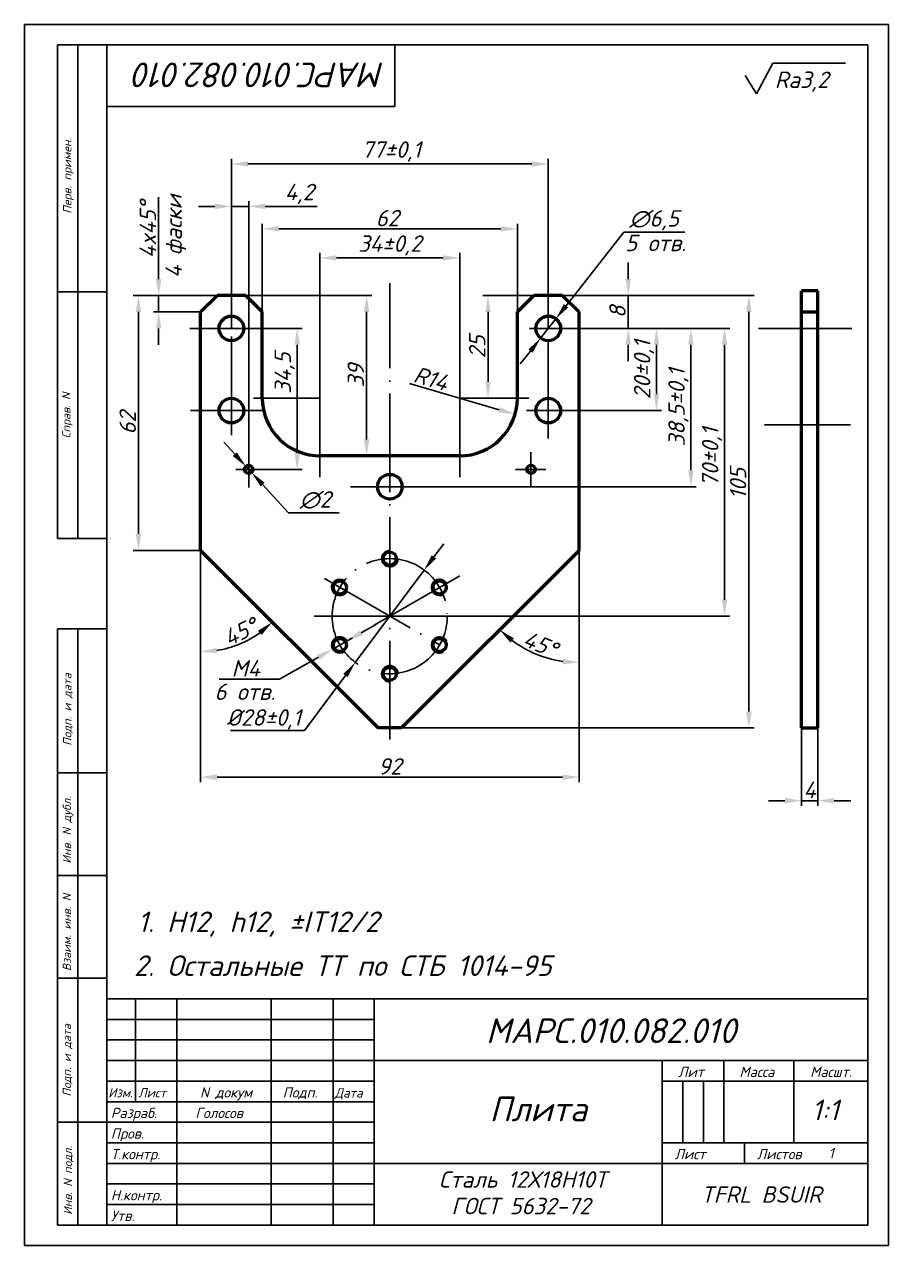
# Model space of a CAD drawing. Header units: millimetres. Extents: x -5427 to 3670, y -5891 to 948.
# Drawn here: x 1865 to 2075, y -2998.4 to -2701.4 of the extents above; entities that cross this region are included whole.
import ezdxf
from ezdxf.enums import TextEntityAlignment as Align

# ---------------------------------------------------------------- set-up
doc = ezdxf.new("R2010")
doc.units = ezdxf.units.MM
doc.header["$MEASUREMENT"] = 0
doc.linetypes.add('ACAD_ISO04W100', pattern=[30, 24, -3, 0, -3])
doc.layers.add('оси', color=1, linetype='ACAD_ISO04W100')
doc.layers.add('Толстые', color=7, linetype='Continuous', lineweight=50)
doc.layers.add('Тонкие', color=140, linetype='Continuous', lineweight=25)
doc.styles.get("Standard").update_dxf_attribs({"font": 'isocpeui.ttf'})
doc.styles.add('Для рамки', font='simplex.shx', dxfattribs={"oblique": 15, "height": 4})
doc.dimstyles.new('ISO-25', dxfattribs={"dimtxt": 4, "dimasz": 4, "dimexe": 1.25, "dimexo": 0, "dimtad": 1, "dimtxsty": 'Standard', "dimcen": 2.5, "dimadec": 0, "dimazin": 0, "dimtfac": 1, "dimtmove": 0, "dimatfit": 3, "dimfxl": 1, "dimarcsym": 0})

# ---------------------------------------------------------------- blocks, each defined once
blk = doc.blocks.new('*D357')
at = {"layer": 'Defpoints', "color": 0, "transparency": 16777216}
for p in [(1907.77, -2829.33), (1999.77, -2829.33), (1999.77, -2884.48)]:
    blk.add_point(p, dxfattribs=at)
at = {"layer": 'Тонкие', "color": 0, "lineweight": -2, "transparency": 16777216}
for p, q in [((1907.77, -2829.33), (1907.77, -2885.73)), ((1999.77, -2829.33), (1999.77, -2885.73)), ((1911.77, -2884.48), (1995.77, -2884.48))]:
    blk.add_line(p, q, dxfattribs=at)
at = {"layer": 'Тонкие', "color": 0, "transparency": 16777216}
for points in [[(1911.77, -2883.82), (1911.77, -2885.15), (1907.77, -2884.48)], [(1995.77, -2883.82), (1995.77, -2885.15), (1999.77, -2884.48)]]:
    blk.add_solid(points, dxfattribs=at)
at = {"layer": 'Тонкие', "color": 0, "transparency": 16777216, "insert": (1953.77, -2881.86), "char_height": 4, "attachment_point": 5}
blk.add_mtext('92', dxfattribs=at)
blk = doc.blocks.new('*D358')
at = {"layer": 'Defpoints', "color": 0, "transparency": 16777216}
for p in [(1995.77, -2767.33), (2041.03, -2767.33), (1956.6, -2872.51)]:
    blk.add_point(p, dxfattribs=at)
at = {"layer": 'Тонкие', "color": 0, "lineweight": -2, "transparency": 16777216}
for p, q in [((1995.77, -2767.33), (2042.28, -2767.33)), ((2041.03, -2868.51), (2041.03, -2771.33)), ((1956.6, -2872.51), (2042.28, -2872.51))]:
    blk.add_line(p, q, dxfattribs=at)
at = {"layer": 'Тонкие', "color": 0, "transparency": 16777216}
for points in [[(2040.36, -2771.33), (2041.69, -2771.33), (2041.03, -2767.33)], [(2040.36, -2868.51), (2041.69, -2868.51), (2041.03, -2872.51)]]:
    blk.add_solid(points, dxfattribs=at)
at = {"layer": 'Тонкие', "color": 0, "transparency": 16777216, "insert": (2038.4, -2813.08), "char_height": 4, "attachment_point": 5, "rotation": 90}
blk.add_mtext('105', dxfattribs=at)
blk = doc.blocks.new('*D359')
at = {"layer": 'Defpoints', "color": 0, "transparency": 16777216}
for p in [(1911.77, -2767.33), (1897.59, -2771.33), (1907.77, -2771.33)]:
    blk.add_point(p, dxfattribs=at)
at = {"layer": 'Тонкие', "color": 0, "lineweight": -2, "transparency": 16777216}
for p, q in [((1897.59, -2763.33), (1897.59, -2743.43)), ((1911.77, -2767.33), (1896.34, -2767.33)), ((1897.59, -2771.33), (1897.59, -2767.33)), ((1907.77, -2771.33), (1896.34, -2771.33)), ((1897.59, -2775.33), (1897.59, -2779.33))]:
    blk.add_line(p, q, dxfattribs=at)
at = {"layer": 'Тонкие', "color": 0, "transparency": 16777216}
for points in [[(1896.93, -2763.33), (1898.26, -2763.33), (1897.59, -2767.33)], [(1896.93, -2775.33), (1898.26, -2775.33), (1897.59, -2771.33)]]:
    blk.add_solid(points, dxfattribs=at)
at = {"layer": 'Тонкие', "color": 0, "transparency": 16777216, "insert": (1894.97, -2751.29), "char_height": 4, "attachment_point": 5, "rotation": 90}
blk.add_mtext('4x45%%d', dxfattribs=at)
blk = doc.blocks.new('*D360')
at = {"layer": 'Defpoints', "color": 0, "transparency": 16777216}
for p in [(1911.77, -2767.33), (1892.68, -2829.33), (1907.77, -2829.33)]:
    blk.add_point(p, dxfattribs=at)
at = {"layer": 'Тонкие', "color": 0, "lineweight": -2, "transparency": 16777216}
for p, q in [((1911.77, -2767.33), (1891.43, -2767.33)), ((1892.68, -2771.33), (1892.68, -2825.33)), ((1907.77, -2829.33), (1891.43, -2829.33))]:
    blk.add_line(p, q, dxfattribs=at)
at = {"layer": 'Тонкие', "color": 0, "transparency": 16777216}
for points in [[(1892.02, -2771.33), (1893.35, -2771.33), (1892.68, -2767.33)], [(1892.02, -2825.33), (1893.35, -2825.33), (1892.68, -2829.33)]]:
    blk.add_solid(points, dxfattribs=at)
at = {"layer": 'Тонкие', "color": 0, "transparency": 16777216, "insert": (1890.06, -2798.33), "char_height": 4, "attachment_point": 5, "rotation": 90}
blk.add_mtext('62', dxfattribs=at)
blk = doc.blocks.new('*D361')
at = {"layer": 'Defpoints', "color": 0, "transparency": 16777216}
for p in [(1992.27, -2735.33), (1915.27, -2775.33), (1992.27, -2775.33)]:
    blk.add_point(p, dxfattribs=at)
at = {"layer": 'Тонкие', "color": 0, "lineweight": -2, "transparency": 16777216}
for p, q in [((1915.27, -2775.33), (1915.27, -2734.08)), ((1919.27, -2735.33), (1988.27, -2735.33)), ((1992.27, -2775.33), (1992.27, -2734.08))]:
    blk.add_line(p, q, dxfattribs=at)
at = {"layer": 'Тонкие', "color": 0, "transparency": 16777216}
for points in [[(1919.27, -2734.67), (1919.27, -2736), (1915.27, -2735.33)], [(1988.27, -2734.67), (1988.27, -2736), (1992.27, -2735.33)]]:
    blk.add_solid(points, dxfattribs=at)
at = {"layer": 'Тонкие', "color": 0, "transparency": 16777216, "insert": (1954.12, -2732.31), "char_height": 4, "attachment_point": 5}
blk.add_mtext('77%%p0,1', dxfattribs=at)
blk = doc.blocks.new('*D362')
at = {"layer": 'Defpoints', "color": 0, "transparency": 16777216}
for p in [(1984.77, -2751.14), (1922.77, -2771.33), (1984.77, -2771.33)]:
    blk.add_point(p, dxfattribs=at)
at = {"layer": 'Тонкие', "color": 0, "lineweight": -2, "transparency": 16777216}
for p, q in [((1922.77, -2771.33), (1922.77, -2749.89)), ((1984.77, -2771.33), (1984.77, -2749.89)), ((1926.77, -2751.14), (1980.77, -2751.14))]:
    blk.add_line(p, q, dxfattribs=at)
at = {"layer": 'Тонкие', "color": 0, "transparency": 16777216}
for points in [[(1926.77, -2750.47), (1926.77, -2751.8), (1922.77, -2751.14)], [(1980.77, -2750.47), (1980.77, -2751.8), (1984.77, -2751.14)]]:
    blk.add_solid(points, dxfattribs=at)
at = {"layer": 'Тонкие', "color": 0, "transparency": 16777216, "insert": (1953.16, -2748.51), "char_height": 4, "attachment_point": 5}
blk.add_mtext('62', dxfattribs=at)
blk = doc.blocks.new('*D363')
at = {"layer": 'Defpoints', "color": 0, "transparency": 16777216}
for p in [(1995.77, -2767.33), (1992.27, -2775.33), (2011.71, -2775.33)]:
    blk.add_point(p, dxfattribs=at)
at = {"layer": 'Тонкие', "color": 0, "lineweight": -2, "transparency": 16777216}
for p, q in [((2011.71, -2763.33), (2011.71, -2759.33)), ((1995.77, -2767.33), (2012.96, -2767.33)), ((2011.71, -2767.33), (2011.71, -2775.33)), ((1992.27, -2775.33), (2012.96, -2775.33)), ((2011.71, -2779.33), (2011.71, -2783.33))]:
    blk.add_line(p, q, dxfattribs=at)
at = {"layer": 'Тонкие', "color": 0, "transparency": 16777216}
for points in [[(2011.04, -2763.33), (2012.38, -2763.33), (2011.71, -2767.33)], [(2011.04, -2779.33), (2012.38, -2779.33), (2011.71, -2775.33)]]:
    blk.add_solid(points, dxfattribs=at)
at = {"layer": 'Тонкие', "color": 0, "transparency": 16777216, "insert": (2009.08, -2771.33), "char_height": 4, "attachment_point": 5, "rotation": 90}
blk.add_mtext('8', dxfattribs=at)
blk = doc.blocks.new('*D364')
at = {"layer": 'Defpoints', "color": 0, "transparency": 16777216}
for p in [(1992.27, -2775.33), (1992.27, -2795.33), (2018.58, -2795.33)]:
    blk.add_point(p, dxfattribs=at)
at = {"layer": 'Тонкие', "color": 0, "lineweight": -2, "transparency": 16777216}
for p, q in [((1992.27, -2775.33), (2019.83, -2775.33)), ((2018.58, -2779.33), (2018.58, -2791.33)), ((1992.27, -2795.33), (2019.83, -2795.33))]:
    blk.add_line(p, q, dxfattribs=at)
at = {"layer": 'Тонкие', "color": 0, "transparency": 16777216}
for points in [[(2017.91, -2779.33), (2019.24, -2779.33), (2018.58, -2775.33)], [(2017.91, -2791.33), (2019.24, -2791.33), (2018.58, -2795.33)]]:
    blk.add_solid(points, dxfattribs=at)
at = {"layer": 'Тонкие', "color": 0, "transparency": 16777216, "insert": (2015.55, -2785.39), "char_height": 4, "attachment_point": 5, "rotation": 90}
blk.add_mtext('20%%p0,1', dxfattribs=at)
blk = doc.blocks.new('*D365')
at = {"layer": 'Defpoints', "color": 0, "transparency": 16777216}
for p in [(1992.27, -2775.33), (1953.77, -2845.33), (2035.12, -2845.33)]:
    blk.add_point(p, dxfattribs=at)
at = {"layer": 'Тонкие', "color": 0, "lineweight": -2, "transparency": 16777216}
for p, q in [((1992.27, -2775.33), (2036.37, -2775.33)), ((2035.12, -2779.33), (2035.12, -2841.33)), ((1953.77, -2845.33), (2036.37, -2845.33))]:
    blk.add_line(p, q, dxfattribs=at)
at = {"layer": 'Тонкие', "color": 0, "transparency": 16777216}
for points in [[(2034.45, -2779.33), (2035.78, -2779.33), (2035.12, -2775.33)], [(2034.45, -2841.33), (2035.78, -2841.33), (2035.12, -2845.33)]]:
    blk.add_solid(points, dxfattribs=at)
at = {"layer": 'Тонкие', "color": 0, "transparency": 16777216, "insert": (2032.09, -2806.66), "char_height": 4, "attachment_point": 5, "rotation": 90}
blk.add_mtext('70%%p0,1', dxfattribs=at)
blk = doc.blocks.new('*D366')
at = {"layer": 'Defpoints', "color": 0, "transparency": 16777216}
for p in [(2053.79, -2872.51), (2057.79, -2872.51), (2057.79, -2890.2)]:
    blk.add_point(p, dxfattribs=at)
at = {"layer": 'Тонкие', "color": 0, "lineweight": -2, "transparency": 16777216}
for p, q in [((2053.79, -2872.51), (2053.79, -2891.45)), ((2057.79, -2872.51), (2057.79, -2891.45)), ((2049.79, -2890.2), (2045.79, -2890.2)), ((2053.79, -2890.2), (2057.79, -2890.2)), ((2061.79, -2890.2), (2065.79, -2890.2))]:
    blk.add_line(p, q, dxfattribs=at)
at = {"layer": 'Тонкие', "color": 0, "transparency": 16777216}
for points in [[(2049.79, -2889.53), (2049.79, -2890.87), (2053.79, -2890.2)], [(2061.79, -2889.53), (2061.79, -2890.87), (2057.79, -2890.2)]]:
    blk.add_solid(points, dxfattribs=at)
at = {"layer": 'Тонкие', "color": 0, "transparency": 16777216, "insert": (2055.79, -2887.57), "char_height": 4, "attachment_point": 5}
blk.add_mtext('4', dxfattribs=at)
blk = doc.blocks.new('*D367')
at = {"layer": 'Defpoints', "color": 0, "transparency": 16777216}
for p in [(1918.77, -2767.33), (1941.33, -2806.33), (1948.12, -2806.33)]:
    blk.add_point(p, dxfattribs=at)
at = {"layer": 'Тонкие', "color": 0, "lineweight": -2, "transparency": 16777216}
for p, q in [((1918.77, -2767.33), (1949.37, -2767.33)), ((1948.12, -2771.33), (1948.12, -2802.33)), ((1941.33, -2806.33), (1949.37, -2806.33))]:
    blk.add_line(p, q, dxfattribs=at)
at = {"layer": 'Тонкие', "color": 0, "transparency": 16777216}
for points in [[(1947.46, -2771.33), (1948.79, -2771.33), (1948.12, -2767.33)], [(1947.46, -2802.33), (1948.79, -2802.33), (1948.12, -2806.33)]]:
    blk.add_solid(points, dxfattribs=at)
at = {"layer": 'Тонкие', "color": 0, "transparency": 16777216, "insert": (1945.5, -2786.83), "char_height": 4, "attachment_point": 5, "rotation": 90}
blk.add_mtext('39', dxfattribs=at)
blk = doc.blocks.new('*D368')
at = {"layer": 'Defpoints', "color": 0, "transparency": 16777216}
for p in [(1915.27, -2775.33), (1919.47, -2809.63), (1931.24, -2809.63)]:
    blk.add_point(p, dxfattribs=at)
at = {"layer": 'Тонкие', "color": 0, "lineweight": -2, "transparency": 16777216}
for p, q in [((1915.27, -2775.33), (1932.49, -2775.33)), ((1931.24, -2779.33), (1931.24, -2805.63)), ((1919.47, -2809.63), (1932.49, -2809.63))]:
    blk.add_line(p, q, dxfattribs=at)
at = {"layer": 'Тонкие', "color": 0, "transparency": 16777216}
for points in [[(1930.58, -2779.33), (1931.91, -2779.33), (1931.24, -2775.33)], [(1930.58, -2805.63), (1931.91, -2805.63), (1931.24, -2809.63)]]:
    blk.add_solid(points, dxfattribs=at)
at = {"layer": 'Тонкие', "color": 0, "transparency": 16777216, "insert": (1928.22, -2786.21), "char_height": 4, "attachment_point": 5, "rotation": 90}
blk.add_mtext('34,5', dxfattribs=at)
blk = doc.blocks.new('*D369')
at = {"layer": 'Defpoints', "color": 0, "transparency": 16777216}
for p in [(1919.47, -2745.65), (1915.27, -2775.33), (1919.47, -2809.63)]:
    blk.add_point(p, dxfattribs=at)
at = {"layer": 'Тонкие', "color": 0, "lineweight": -2, "transparency": 16777216}
for p, q in [((1911.27, -2745.65), (1907.27, -2745.65)), ((1915.27, -2775.33), (1915.27, -2744.4)), ((1915.27, -2745.65), (1919.47, -2745.65)), ((1919.47, -2809.63), (1919.47, -2744.4)), ((1923.47, -2745.65), (1936.11, -2745.65))]:
    blk.add_line(p, q, dxfattribs=at)
at = {"layer": 'Тонкие', "color": 0, "transparency": 16777216}
for points in [[(1911.27, -2744.99), (1911.27, -2746.32), (1915.27, -2745.65)], [(1923.47, -2744.99), (1923.47, -2746.32), (1919.47, -2745.65)]]:
    blk.add_solid(points, dxfattribs=at)
at = {"layer": 'Тонкие', "color": 0, "transparency": 16777216, "insert": (1931.79, -2742.63), "char_height": 4, "attachment_point": 5}
blk.add_mtext('4,2', dxfattribs=at)
blk = doc.blocks.new('*D370')
at = {"layer": 'Defpoints', "color": 0, "transparency": 16777216}
for p in [(1970.74, -2792.3), (1984.21, -2796.22)]:
    blk.add_point(p, dxfattribs=at)
at = {"layer": 'Тонкие', "color": 0, "lineweight": -2, "transparency": 16777216}
blk.add_line((1958.54, -2788.75), (1980.37, -2795.11), dxfattribs=at)
at = {"layer": 'Тонкие', "color": 0, "transparency": 16777216}
blk.add_solid([(1980.56, -2794.47), (1980.18, -2795.75), (1984.21, -2796.22)], dxfattribs=at)
at = {"layer": 'Тонкие', "color": 0, "transparency": 16777216, "insert": (1963.75, -2787.54), "char_height": 4, "attachment_point": 5, "rotation": 343.7757}
blk.add_mtext('R14', dxfattribs=at)
blk = doc.blocks.new('*D405')
at = {"layer": 'Defpoints', "color": 0, "transparency": 16777216}
for p in [(1936.77, -2758.19), (1936.77, -2792.33), (1970.77, -2792.33)]:
    blk.add_point(p, dxfattribs=at)
at = {"layer": 'Тонкие', "color": 0, "lineweight": -2, "transparency": 16777216}
for p, q in [((1936.77, -2792.33), (1936.77, -2756.94)), ((1966.77, -2758.19), (1940.77, -2758.19)), ((1970.77, -2792.33), (1970.77, -2756.94))]:
    blk.add_line(p, q, dxfattribs=at)
at = {"layer": 'Тонкие', "color": 0, "transparency": 16777216}
for points in [[(1940.77, -2757.53), (1940.77, -2758.86), (1936.77, -2758.19)], [(1966.77, -2757.53), (1966.77, -2758.86), (1970.77, -2758.19)]]:
    blk.add_solid(points, dxfattribs=at)
at = {"layer": 'Тонкие', "color": 0, "transparency": 16777216, "insert": (1953.77, -2755.17), "char_height": 4, "attachment_point": 5}
blk.add_mtext('34%%p0,2', dxfattribs=at)
blk = doc.blocks.new('*D406')
at = {"layer": 'Defpoints', "color": 0, "transparency": 16777216}
for p in [(1992.27, -2775.33), (2026.94, -2775.33), (1953.74, -2813.83)]:
    blk.add_point(p, dxfattribs=at)
at = {"layer": 'Тонкие', "color": 0, "lineweight": -2, "transparency": 16777216}
for p, q in [((1992.27, -2775.33), (2028.19, -2775.33)), ((2026.94, -2809.83), (2026.94, -2779.33)), ((1953.74, -2813.83), (2028.19, -2813.83))]:
    blk.add_line(p, q, dxfattribs=at)
at = {"layer": 'Тонкие', "color": 0, "transparency": 16777216}
for points in [[(2026.27, -2779.33), (2027.6, -2779.33), (2026.94, -2775.33)], [(2026.27, -2809.83), (2027.6, -2809.83), (2026.94, -2813.83)]]:
    blk.add_solid(points, dxfattribs=at)
at = {"layer": 'Тонкие', "color": 0, "transparency": 16777216, "insert": (2023.91, -2794.58), "char_height": 4, "attachment_point": 5, "rotation": 90}
blk.add_mtext('38,5%%p0,1', dxfattribs=at)
blk = doc.blocks.new('*D407')
at = {"layer": 'Defpoints', "color": 0, "transparency": 16777216}
for p in [(1907.77, -2771.33), (1907.77, -2829.33), (1907.77, -2829.33), (1914.15, -2853.16), (1950.94, -2872.51)]:
    blk.add_point(p, dxfattribs=at)
at = {"layer": 'Тонкие', "color": 0, "lineweight": -2, "transparency": 16777216}
blk.add_line((1907.77, -2829.33), (1907.77, -2855.25), dxfattribs=at)
blk.add_arc((1907.77, -2829.33), 24.67, 279.3007, 305.6993, dxfattribs=at)
at = {"layer": 'Тонкие', "color": 0, "transparency": 16777216}
for points in [[(1921.73, -2848.86), (1922.6, -2849.88), (1925.21, -2846.78)], [(1911.81, -2854.34), (1911.7, -2853.01), (1907.77, -2854)]]:
    blk.add_solid(points, dxfattribs=at)
at = {"layer": 'Тонкие', "color": 0, "transparency": 16777216, "insert": (1917.45, -2849.14), "char_height": 4, "attachment_point": 5, "rotation": 26.0389}
blk.add_mtext('45°', dxfattribs=at)
blk = doc.blocks.new('*D408')
at = {"layer": 'Defpoints', "color": 0, "transparency": 16777216}
for p in [(1999.77, -2771.33), (1999.77, -2829.33), (1999.77, -2829.33), (1986.12, -2852.97), (1956.6, -2872.51)]:
    blk.add_point(p, dxfattribs=at)
at = {"layer": 'Тонкие', "color": 0, "lineweight": -2, "transparency": 16777216}
blk.add_line((1999.77, -2829.33), (1999.77, -2857.88), dxfattribs=at)
blk.add_arc((1999.77, -2829.33), 27.29, 233.4048, 261.5952, dxfattribs=at)
at = {"layer": 'Тонкие', "color": 0, "transparency": 16777216}
for points in [[(1983.06, -2851.75), (1983.93, -2850.74), (1980.47, -2848.63)], [(1995.83, -2855.67), (1995.73, -2857), (1999.77, -2856.63)]]:
    blk.add_solid(points, dxfattribs=at)
at = {"layer": 'Тонкие', "color": 0, "transparency": 16777216, "insert": (1990.33, -2852.12), "char_height": 4, "attachment_point": 5, "rotation": 337.5}
blk.add_mtext('45°', dxfattribs=at)
blk = doc.blocks.new('*D409')
at = {"layer": 'Defpoints', "color": 0, "transparency": 16777216}
for p in [(1988.77, -2767.33), (1970.84, -2792.33), (1977.63, -2792.33)]:
    blk.add_point(p, dxfattribs=at)
at = {"layer": 'Тонкие', "color": 0, "lineweight": -2, "transparency": 16777216}
for p, q in [((1988.77, -2767.33), (1976.38, -2767.33)), ((1977.63, -2771.33), (1977.63, -2788.33)), ((1970.84, -2792.33), (1978.88, -2792.33))]:
    blk.add_line(p, q, dxfattribs=at)
at = {"layer": 'Тонкие', "color": 0, "transparency": 16777216}
for points in [[(1976.97, -2771.33), (1978.3, -2771.33), (1977.63, -2767.33)], [(1976.97, -2788.33), (1978.3, -2788.33), (1977.63, -2792.33)]]:
    blk.add_solid(points, dxfattribs=at)
at = {"layer": 'Тонкие', "color": 0, "transparency": 16777216, "insert": (1975.01, -2779.83), "char_height": 4, "attachment_point": 5, "rotation": 90}
blk.add_mtext('25', dxfattribs=at)

msp = doc.modelspace()

# ---------------------------------------------------------------- linework, layer by layer
for p, q in [((1864.97, -2701.404), (2074.97, -2701.404)), ((1864.97, -2998.404), (1864.97, -2701.404)), ((2074.97, -2701.404), (2074.97, -2998.404)), ((1872.97, -2826.404), (1872.97, -2706.404)), ((1872.97, -2706.404), (1884.97, -2706.404)), ((1877.97, -2826.404), (1877.97, -2706.404)), ((1884.97, -2706.404), (2069.97, -2706.404)), ((1884.97, -2993.404), (1884.97, -2706.404)), ((1954.97, -2721.404), (1954.97, -2706.404)), ((2069.97, -2706.404), (2069.97, -2993.404)), ((1884.97, -2721.404), (1954.97, -2721.404)), ((1884.97, -2766.404), (1872.97, -2766.404)), ((1884.97, -2826.404), (1872.97, -2826.404)), ((1872.97, -2848.404), (1872.97, -2993.404)), ((1884.97, -2848.404), (1872.97, -2848.404)), ((1877.97, -2993.404), (1877.97, -2848.404)), ((1884.97, -2883.404), (1872.97, -2883.404)), ((1884.97, -2908.404), (1872.97, -2908.404)), ((1884.97, -2933.404), (1872.97, -2933.404)), ((2069.97, -2938.404), (1884.97, -2938.404)), ((1891.97, -2938.404), (1891.97, -2963.404)), ((1891.97, -2938.404), (1891.97, -2963.404)), ((1901.97, -2938.404), (1901.97, -2993.404)), ((1901.97, -2938.404), (1901.97, -2993.404)), ((1924.97, -2938.404), (1924.97, -2993.404)), ((1924.97, -2938.404), (1924.97, -2993.404)), ((1939.97, -2938.404), (1939.97, -2993.404)), ((1939.97, -2938.404), (1939.97, -2993.404)), ((1949.97, -2938.404), (1949.97, -2993.404)), ((1949.97, -2938.404), (1949.97, -2993.404)), ((2069.97, -2953.404), (1949.97, -2953.404)), ((2019.97, -2953.404), (2019.97, -2993.404)), ((2019.97, -2953.404), (2019.97, -2993.404)), ((2034.97, -2953.404), (2034.97, -2973.404)), ((2034.97, -2953.404), (2034.97, -2973.404)), ((2051.97, -2953.404), (2051.97, -2973.404)), ((2051.97, -2953.404), (2051.97, -2973.404)), ((1949.97, -2958.404), (1884.97, -2958.404)), ((2069.97, -2958.404), (2019.97, -2958.404)), ((1949.97, -2963.404), (1884.97, -2963.404)), ((1949.97, -2963.404), (1884.97, -2963.404)), ((1884.97, -2968.404), (1872.97, -2968.404)), ((2069.97, -2973.404), (2019.97, -2973.404)), ((2069.97, -2973.404), (2019.97, -2973.404)), ((2039.97, -2973.404), (2039.97, -2978.404)), ((2039.97, -2973.404), (2039.97, -2978.404)), ((2069.97, -2978.404), (1949.97, -2978.404)), ((2069.97, -2978.404), (1949.97, -2978.404)), ((1872.97, -2993.404), (1884.97, -2993.404)), ((2069.97, -2993.404), (1884.97, -2993.404)), ((2074.97, -2998.404), (1864.97, -2998.404))]:
    msp.add_line(p, q)
at = {"layer": 'оси'}
for p, q in [((1953.769, -2875.333), (1953.769, -2764.363)), ((1915.269, -2801.271), (1915.269, -2767.333)), ((1992.269, -2802.083), (1992.269, -2767.333)), ((1922.769, -2775.333), (1905.149, -2775.333)), ((2011.709, -2775.333), (1982, -2775.333)), ((2043.39, -2775.333), (2066.079, -2775.333)), ((1936.769, -2811.535), (1936.769, -2787.382)), ((1970.769, -2811.531), (1970.769, -2787.36)), ((1936.769, -2792.333), (1920.597, -2792.333)), ((1987.585, -2792.333), (1970.769, -2792.333)), ((1923.1, -2795.333), (1905.305, -2795.333)), ((2001.602, -2795.333), (1987.02, -2795.333)), ((2065.757, -2798.756), (2044.817, -2798.756)), ((1919.474, -2805.449), (1919.474, -2814.021)), ((1988.064, -2805.449), (1988.064, -2814.021)), ((1916.374, -2809.628), (1923.827, -2809.628)), ((1984.308, -2809.628), (1991.692, -2809.628)), ((1963.305, -2813.833), (1944.179, -2813.833)), ((1937.892, -2836.166), (1965.873, -2852.321)), ((1970.773, -2835.516), (1941.624, -2852.345)), ((1983.769, -2845.333), (1935.395, -2845.333))]:
    msp.add_line(p, q, dxfattribs=at)
msp.add_circle((1953.741, -2845.333), 14, dxfattribs=at)
at = {"layer": 'Толстые'}
for p, q in [((1907.769, -2771.333), (1911.769, -2767.333)), ((1918.769, -2767.333), (1911.769, -2767.333)), ((1918.769, -2767.333), (1922.769, -2771.333)), ((1984.769, -2771.333), (1988.769, -2767.333)), ((1995.769, -2767.333), (1988.769, -2767.333)), ((1995.769, -2767.333), (1999.769, -2771.333)), ((2053.794, -2872.505), (2053.794, -2766.233)), ((2057.794, -2766.233), (2053.794, -2766.233)), ((2057.794, -2872.505), (2057.794, -2766.233)), ((1907.769, -2829.334), (1907.769, -2771.333)), ((1922.769, -2792.304), (1922.769, -2771.333)), ((1984.769, -2792.304), (1984.769, -2771.333)), ((1999.769, -2829.333), (1999.769, -2771.333)), ((2053.794, -2771.333), (2057.794, -2771.333)), ((1970.74, -2806.333), (1936.639, -2806.333)), ((1907.769, -2829.334), (1950.94, -2872.505)), ((1999.769, -2829.333), (1956.597, -2872.505)), ((1956.597, -2872.505), (1950.94, -2872.505)), ((2053.794, -2872.505), (2057.794, -2872.505))]:
    msp.add_line(p, q, dxfattribs=at)
for centre, radius in [((1915.269, -2775.333), 3), ((1992.269, -2775.333), 3), ((1915.269, -2795.333), 3), ((1992.269, -2795.333), 3), ((1919.474, -2809.628), 1), ((1988.064, -2809.628), 1), ((1953.769, -2813.833), 3), ((1953.741, -2831.333), 1.6), ((1941.617, -2838.333), 1.6), ((1965.866, -2838.333), 1.6), ((1941.617, -2852.333), 1.6), ((1965.866, -2852.333), 1.6), ((1953.741, -2859.333), 1.6)]:
    msp.add_circle(centre, radius, dxfattribs=at)
for centre, radius, start, end in [((1936.799, -2792.304), 14.03, 180, 270.65534), ((1970.74, -2792.304), 14.029, 270, 0)]:
    msp.add_arc(centre, radius, start, end, dxfattribs=at)
at = {"layer": 'Тонкие'}
for p, q in [((2042.859, -2718.287), (2046.824, -2710.862)), ((2046.824, -2710.862), (2064.489, -2710.867)), ((2042.859, -2718.287), (2040.134, -2713.832)), ((2010.639, -2751.925), (1996.591, -2769.826)), ((2010.639, -2751.925), (2025.473, -2751.925)), ((1990.417, -2777.693), (1994.121, -2772.973)), ((1987.948, -2780.84), (1985.478, -2783.986)), ((1916.093, -2805.944), (1913.388, -2802.998)), ((1918.798, -2808.891), (1920.151, -2810.364)), ((1929.172, -2820.191), (1922.856, -2813.311)), ((1929.172, -2820.191), (1941.454, -2820.191)), ((1964.499, -2830.901), (1966.889, -2827.694)), ((1962.108, -2834.108), (1945.375, -2856.558)), ((1946.842, -2849.384), (1950.321, -2847.41)), ((1943.363, -2851.358), (1939.885, -2853.332)), ((1926.933, -2860.682), (1936.406, -2855.306)), ((1932.998, -2873.163), (1942.984, -2859.765)), ((1926.933, -2860.682), (1912.253, -2860.682)), ((1932.998, -2873.163), (1915.074, -2873.163)), ((1949.97, -2943.404), (1884.97, -2943.404)), ((1949.97, -2948.404), (1884.97, -2948.404)), ((1949.97, -2953.404), (1884.97, -2953.404)), ((2024.97, -2958.404), (2024.97, -2973.404)), ((2024.97, -2958.404), (2024.97, -2973.404)), ((2029.97, -2958.404), (2029.97, -2973.404)), ((2029.97, -2958.404), (2029.97, -2973.404)), ((1949.97, -2968.404), (1884.97, -2968.404)), ((1949.97, -2968.404), (1884.97, -2968.404)), ((1949.97, -2973.404), (1884.97, -2973.404)), ((1949.97, -2973.404), (1884.97, -2973.404)), ((1949.97, -2978.404), (1884.97, -2978.404)), ((1949.97, -2978.404), (1884.97, -2978.404)), ((1949.97, -2983.404), (1884.97, -2983.404)), ((1949.97, -2983.404), (1884.97, -2983.404)), ((1949.97, -2988.404), (1884.97, -2988.404)), ((1949.97, -2988.404), (1884.97, -2988.404))]:
    msp.add_line(p, q, dxfattribs=at)
at = {"layer": 'Тонкие', "linetype": 'Continuous'}
for centre, start, end in [((1953.769, -2831.333), 90.00216, 355.79016), ((1941.617, -2838.333), 55.90396, 330.39721), ((1965.873, -2838.345), 30, 295.84702), ((1941.624, -2852.345), 30, 304.15279), ((1965.873, -2852.322), 30, 295.84702), ((1953.769, -2859.333), 4.21031, 270)]:
    msp.add_arc(centre, 2, start, end, dxfattribs=at)
at = {"layer": 'Тонкие'}
for points in [[(1996.066, -2769.415), (1997.115, -2770.238), (1994.121, -2772.973)], [(1987.423, -2780.428), (1988.472, -2781.251), (1990.417, -2777.693)], [(1916.584, -2805.494), (1915.602, -2806.395), (1918.798, -2808.891)], [(1923.347, -2812.86), (1922.365, -2813.762), (1920.151, -2810.364)], [(1963.964, -2830.503), (1965.033, -2831.3), (1962.108, -2834.108)], [(1946.513, -2848.804), (1947.171, -2849.964), (1943.363, -2851.358)], [(1936.077, -2854.726), (1936.735, -2855.886), (1939.885, -2853.332)], [(1942.45, -2859.367), (1943.519, -2860.163), (1945.375, -2856.558)]]:
    msp.add_solid(points, dxfattribs=at)

# ---------------------------------------------------------------- texts
for s, height, rotation, p in [('МАРС.010.082.010', 6, 180, (1952.594, -2710.672)), ('4 фаски', 4, 90, (1903.23, -2763.058))]:
    msp.add_text(s, height=height, rotation=rotation, dxfattribs=at).set_placement(p)
for s, height, p in [('Ra3,2', 4, (2047.321, -2716.861)), ('5 отв.', 4, (2010.96, -2756.556)), ('6 отв.', 4, (1911.155, -2865.701)), ('%%c28%%p0,1', 4, (1914.131, -2871.97)), ('1. H12, h12, %%pIT12/2', 5, (1892.476, -2922.145)), ('2. Остальные ТТ по СТБ 1014-95', 5, (1891.577, -2932.825)), ('МАРС.010.082.010', 6, (1977.134, -2949.146)), ('Изм.', 2.25, (1885.338, -2962.359)), ('Лист', 2.25, (1892.625, -2962.359)), ('Дата', 2.25, (1940.375, -2962.39)), ('Плита', 6, (1977.982, -2968.186)), ('1:1', 5, (2056.258, -2967.901)), ('Разраб.', 2.5, (1885.97, -2967.404)), ('Голосов', 2.5, (1906.502, -2967.404)), ('Пров.', 2.5, (1885.97, -2972.404)), ('Т.контр.', 2.5, (1885.97, -2977.404)), ('Лист', 2.5, (2022.97, -2977.404)), ('Листов', 2.5, (2042.97, -2977.404)), ('1', 2.5, (2060.408, -2977.17)), ('Сталь 12Х18Н10Т', 4, (1965.707, -2984.33)), ('TFRL BSUIR', 4, (2029.319, -2987.999)), ('Н.контр.', 2.5, (1885.97, -2987.404)), ('ГОСТ 5632-72', 4, (1968.709, -2990.794)), ('Утв.', 2.5, (1885.97, -2992.404))]:
    msp.add_text(s, height=height, dxfattribs=at).set_placement(p)
at = {"layer": 'Тонкие', "linetype": 'Continuous', "style": 'Для рамки', "oblique": 15}
for s, p in [('Перв. примен.', (1876.375, -2747.432)), ('Справ. N', (1876.131, -2802.066)), ('Подп. и дата', (1876.391, -2876.845)), ('Инв. N дубл.', (1876.293, -2905.485)), ('Взаим. инв. N', (1876.293, -2931.647)), ('Подп. и дата', (1876.293, -2962.147)), ('Инв. N подл.', (1876.519, -2990.918))]:
    msp.add_text(s, height=2, rotation=90, dxfattribs=at).set_placement(p)
at = {"layer": 'Тонкие'}
for s, p in [('Лит', (2026.97, -2957.404)), ('Масса', (2042.97, -2957.404)), ('Масшт.', (2060.97, -2957.404)), ('N докум', (1913.97, -2962.404)), ('Подп.', (1931.97, -2962.404))]:
    msp.add_text(s, height=2.5, dxfattribs=at).set_placement(p, align=Align.CENTER)
at = {"layer": 'Тонкие', "char_height": 4, "attachment_point": 5}
for s, insert in [('∅6,5', (2018.026, -2749.046)), ('∅2', (1935.648, -2817.067)), ('M4', (1918.766, -2858.006))]:
    msp.add_mtext(s, dxfattribs=dict(at, insert=insert))

# ---------------------------------------------------------------- dimensions: what is measured, and where the dimension line sits
at = {"layer": 'Тонкие'}
for base, p1, p2, text, picture, middle in [((1992.269, -2735.333), (1915.269, -2775.333), (1992.269, -2775.333), '77%%p0,1', '*D361', (1954.125, -2735.333)), ((1984.769, -2751.137), (1922.769, -2771.333), (1984.769, -2771.333), '62', '*D362', (1953.157, -2751.137))]:
    dim = msp.add_linear_dim(base=base, p1=p1, p2=p2, text=text, dimstyle='ISO-25', dxfattribs=at)
    dim.commit()
    dim.dimension.update_dxf_attribs({"geometry": picture, "text_midpoint": middle, "dimtype": 160})
dim = msp.add_linear_dim(base=(1919.4739, -2745.6537), p1=(1915.2692, -2775.3331), p2=(1919.4739, -2809.6281), dimstyle='ISO-25', dxfattribs=at)
dim.commit()
dim.dimension.update_dxf_attribs({"geometry": '*D369', "text_midpoint": (1931.7914, -2745.6537), "dimtype": 160})
for base, p1, p2, text, picture, middle in [((1897.593, -2771.333), (1911.769, -2767.333), (1907.769, -2771.333), '4x45%%d', '*D359', (1897.593, -2751.285)), ((2041.027, -2767.333), (1956.597, -2872.505), (1995.769, -2767.333), '105', '*D358', (2041.027, -2813.076)), ((1931.245, -2809.628), (1915.269, -2775.333), (1919.474, -2809.628), '34,5', '*D368', (1931.245, -2786.207)), ((2035.117, -2845.333), (1992.269, -2775.333), (1953.769, -2845.333), '70%%p0,1', '*D365', (2035.117, -2806.656)), ((2018.577, -2795.333), (1992.269, -2775.333), (1992.269, -2795.333), '20%%p0,1', '*D364', (2018.577, -2785.388))]:
    dim = msp.add_linear_dim(base=base, p1=p1, p2=p2, angle=90, text=text, dimstyle='ISO-25', dxfattribs=at)
    dim.commit()
    dim.dimension.update_dxf_attribs({"geometry": picture, "text_midpoint": middle, "dimtype": 160})
dim = msp.add_linear_dim(base=(1936.769, -2758.192), p1=(1970.769, -2792.333), p2=(1936.769, -2792.333), text='34%%p0,2', dimstyle='ISO-25', dxfattribs=at)
dim.commit()
dim.dimension.update_dxf_attribs({"geometry": '*D405', "text_midpoint": (1953.769, -2755.167)})
for base, p1, p2, picture, middle in [((2011.709, -2775.333), (1995.769, -2767.333), (1992.269, -2775.333), '*D363', (2009.084, -2771.333)), ((1892.685, -2829.333), (1911.769, -2767.333), (1907.769, -2829.333), '*D360', (1890.06, -2798.333)), ((1948.122, -2806.333), (1918.769, -2767.333), (1941.333, -2806.333), '*D367', (1945.497, -2786.833)), ((1977.633, -2792.333), (1988.769, -2767.333), (1970.84, -2792.333), '*D409', (1975.008, -2779.833))]:
    dim = msp.add_linear_dim(base=base, p1=p1, p2=p2, angle=90, dimstyle='ISO-25', dxfattribs=at)
    dim.commit()
    dim.dimension.update_dxf_attribs({"geometry": picture, "text_midpoint": middle})
dim = msp.add_angular_dim_2l(base=(1914.154, -2853.162), line1=((1907.769, -2829.334), (1950.94, -2872.505)), line2=((1907.769, -2829.334), (1907.769, -2771.333)), dimstyle='ISO-25', dxfattribs=at)
dim.commit()
dim.dimension.update_dxf_attribs({"geometry": '*D407', "text_midpoint": (1918.598, -2851.499), "dimtype": 162})
dim = msp.add_angular_dim_2l(base=(1986.123, -2852.969), line1=((1999.769, -2829.333), (1999.769, -2771.333)), line2=((1999.769, -2829.333), (1956.597, -2872.505)), dimstyle='ISO-25', dxfattribs=at)
dim.commit()
dim.dimension.update_dxf_attribs({"geometry": '*D408', "text_midpoint": (1990.329, -2852.123)})
dim = msp.add_linear_dim(base=(2026.936, -2775.333), p1=(1953.742, -2813.833), p2=(1992.269, -2775.333), angle=90, text='38,5%%p0,1', dimstyle='ISO-25', dxfattribs=at)
dim.commit()
dim.dimension.update_dxf_attribs({"geometry": '*D406', "text_midpoint": (2023.911, -2794.583)})
dim = msp.add_radius_dim(center=(1970.74, -2792.304), mpoint=(1984.21, -2796.224), text='R14', dimstyle='ISO-25', dxfattribs=at)
dim.commit()
dim.dimension.update_dxf_attribs({"geometry": '*D370', "text_midpoint": (1963.017, -2790.057), "dimtype": 164})
for base, p1, p2, picture, middle in [((1999.769, -2884.483), (1907.769, -2829.333), (1999.769, -2829.333), '*D357', (1953.769, -2881.858)), ((2057.794, -2890.199), (2053.794, -2872.505), (2057.794, -2872.505), '*D366', (2055.794, -2887.574))]:
    dim = msp.add_linear_dim(base=base, p1=p1, p2=p2, dimstyle='ISO-25', dxfattribs=at)
    dim.commit()
    dim.dimension.update_dxf_attribs({"geometry": picture, "text_midpoint": middle})

doc.saveas('drawing.dxf')
